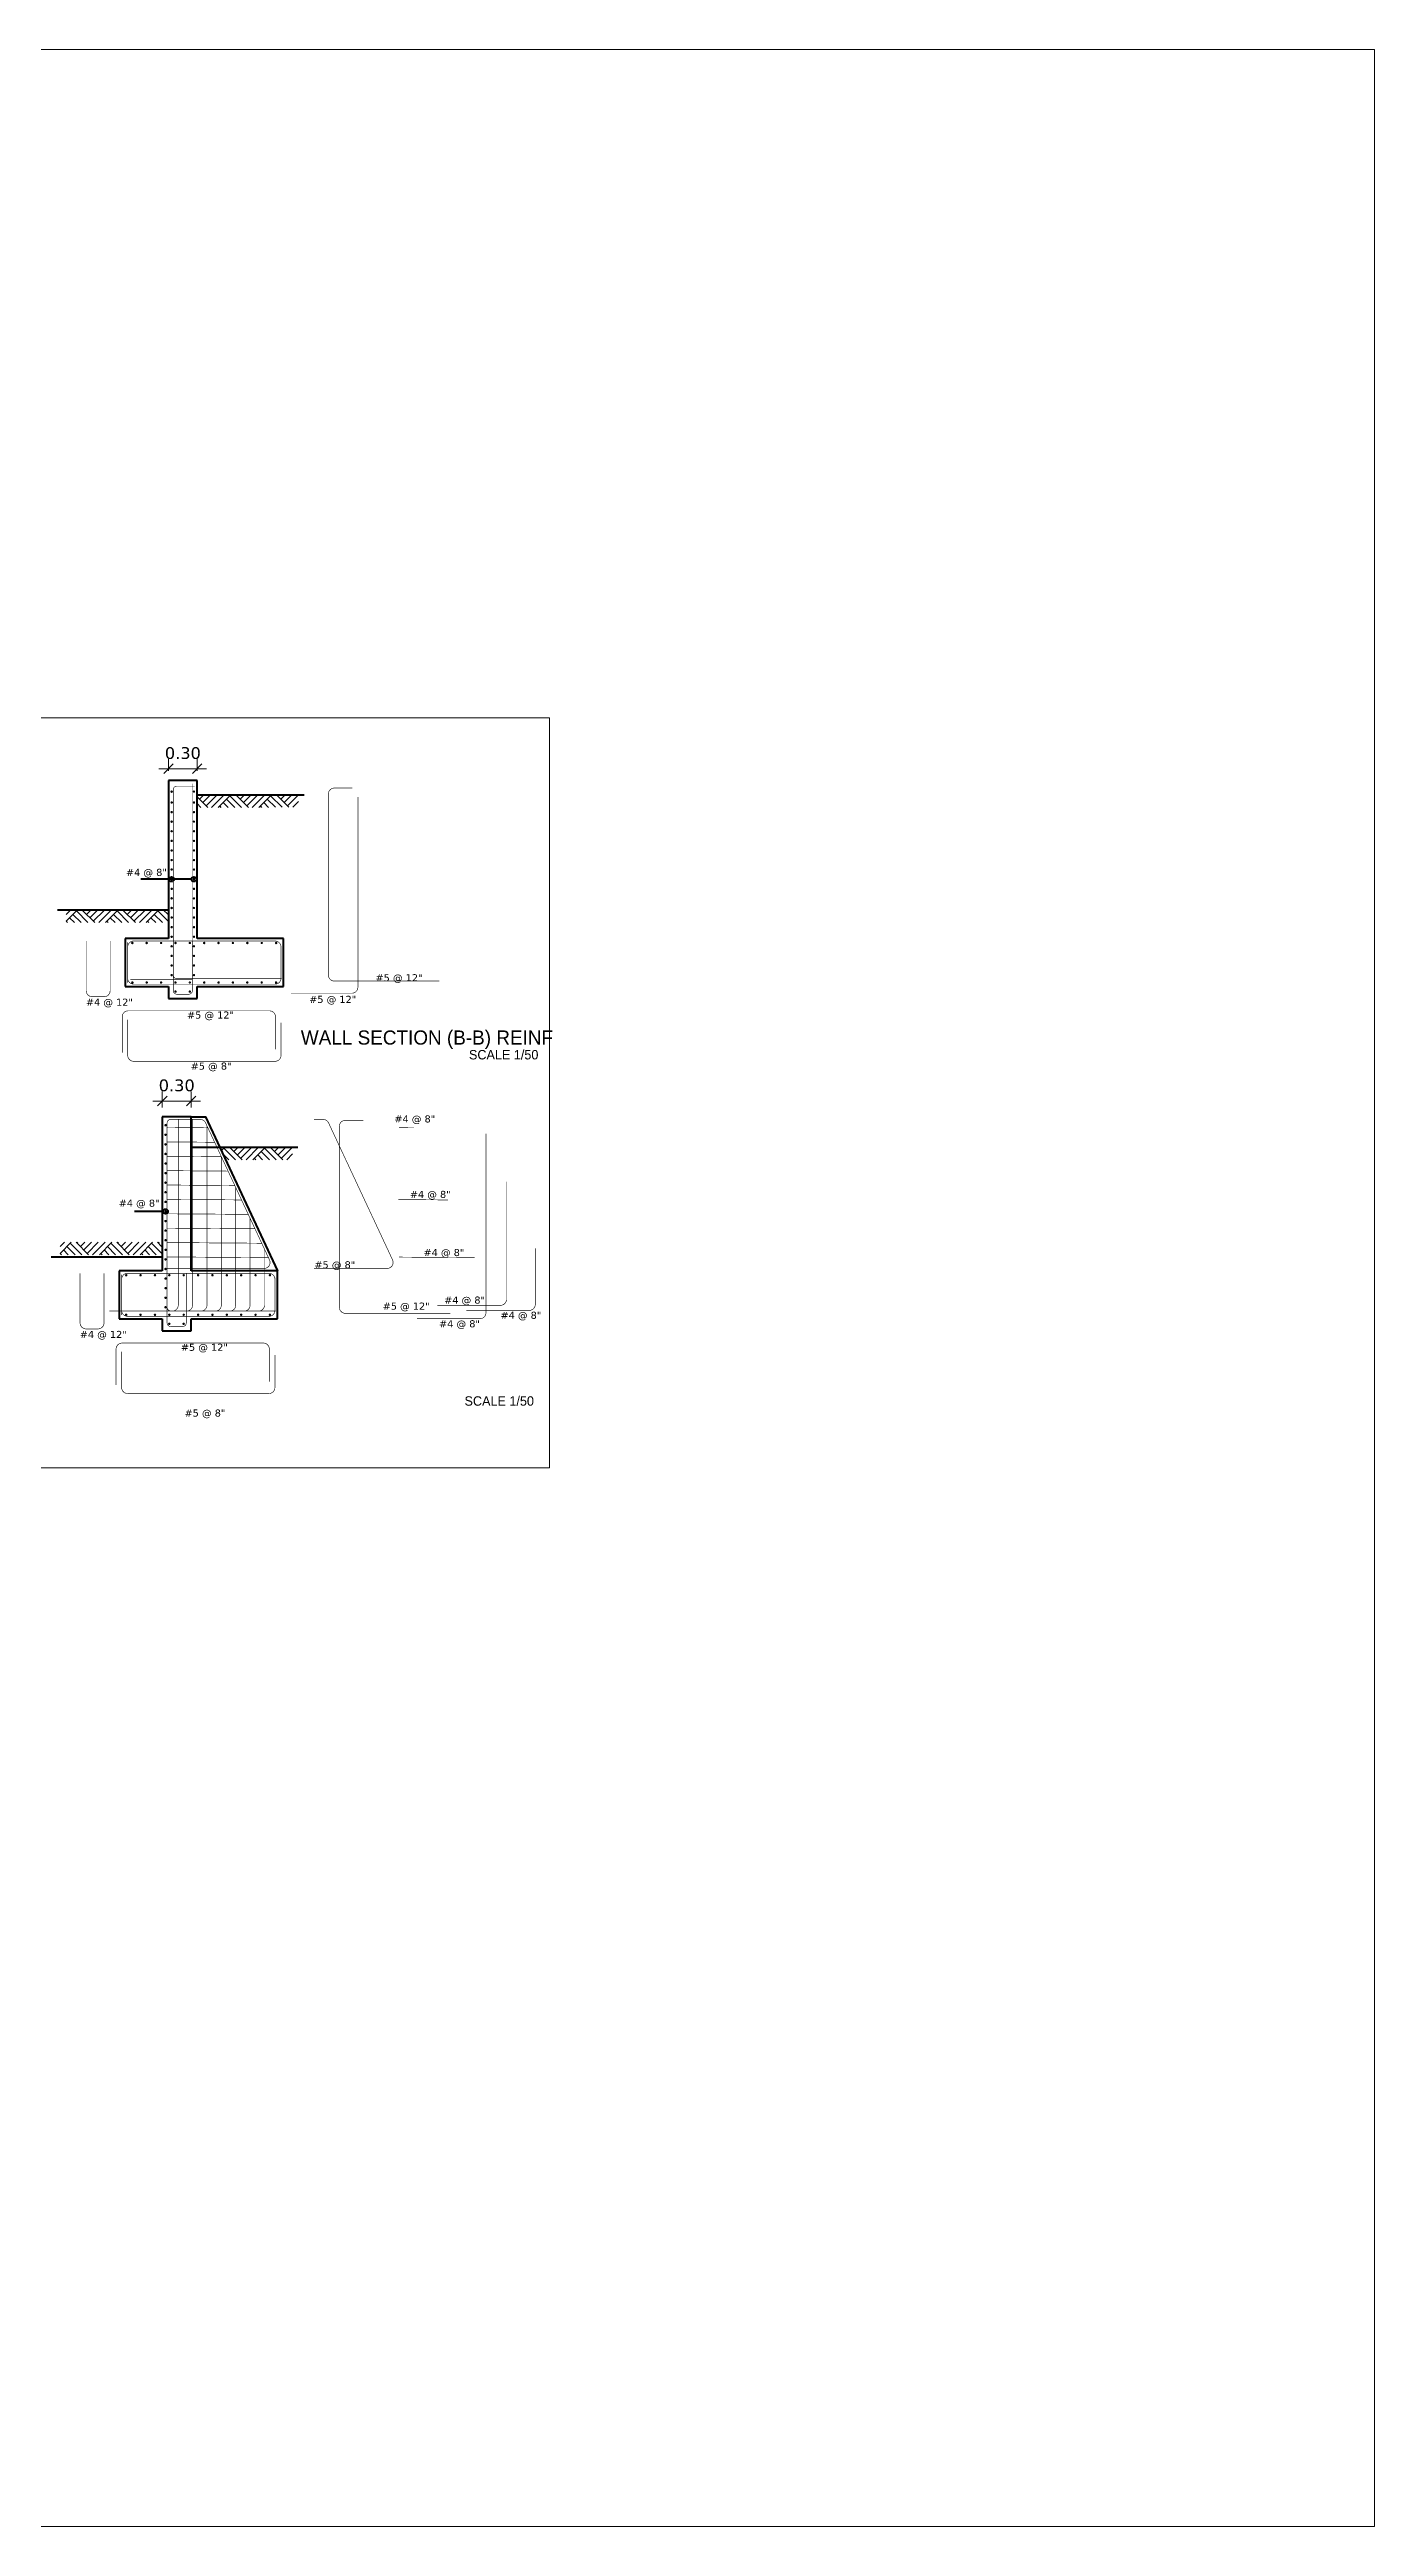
# Model space of a CAD drawing. Header units: metres. Extents: x 587 to 1372, y 780 to 1385.
# Drawn here: x 689.56 to 703.61, y 1358.39 to 1384.64 of the extents above; entities that cross this region are included whole.
import ezdxf

# ---------------------------------------------------------------- set-up
doc = ezdxf.new("R2010")
doc.units = ezdxf.units.M
doc.layers.get('DEFPOINTS').update_dxf_attribs({"lineweight": 5})
for name, color, linetype, lineweight in [('DT-DIM', 7, 'Continuous', 9), ('DT-LINES', 84, 'Continuous', 50), ('SP_BUILDINGS_NEW', 200, 'Continuous', 5), ('TEXT', 7, 'Continuous', 20)]:
    doc.layers.add(name, color=color, linetype=linetype, lineweight=lineweight)
doc.layers.add('SP_BUILDINGS_NEW_HATCH', color=9, linetype='Continuous', lineweight=13, true_color=0x808080, transparency=0.5)
doc.styles.add('details dims', font='verdana.ttf', dxfattribs={"height": 0.125})
doc.styles.add('REAL', font='GOTHIC.TTF')
doc.dimstyles.new('MGC Dims SMALL mts', dxfattribs={"dimtxt": 0.125, "dimasz": 0.1, "dimexe": 0.1, "dimexo": 0.1, "dimgap": 0, "dimtad": 0, "dimzin": 0, "dimdsep": 46, "dimtxsty": 'details dims', "dimblk": 'OBLIQUE', "dimcen": 0.15, "dimdle": 0.1, "dimclrd": 256, "dimclre": 256, "dimclrt": 256, "dimadec": 0, "dimazin": 0, "dimtfac": 1, "dimtofl": 0, "dimtmove": 2, "dimatfit": 2, "dimldrblk": 'OPEN90', "dimfxl": 1, "dimtolj": 1, "dimtzin": 0, "dimlwd": -1, "dimlwe": -1, "dimarcsym": 0})

# ---------------------------------------------------------------- blocks, each defined once
blk = doc.blocks.new('_Oblique')
at = {"color": 0, "linetype": 'ByBlock', "lineweight": -2}
blk.add_line((-0.5, -0.5), (0.5, 0.5), dxfattribs=at)
blk = doc.blocks.new('*D251')
at = {"layer": 'DEFPOINTS', "color": 0, "transparency": 16777216}
for p in [(690.821, 1376.898), (691.126, 1377.022), (691.126, 1376.898)]:
    blk.add_point(p, dxfattribs=at)
at = {"layer": 'DT-DIM', "transparency": 16777216}
for p, q in [((690.821, 1376.998), (690.821, 1377.122)), ((691.126, 1376.998), (691.126, 1377.122)), ((690.721, 1377.022), (691.226, 1377.022))]:
    blk.add_line(p, q, dxfattribs=at)
at = {"layer": 'DT-DIM', "transparency": 16777216, "xscale": 0.1, "yscale": 0.1, "zscale": 0.1, "rotation": 180}
blk.add_blockref('_Oblique', (690.821, 1377.022), dxfattribs=at)
at = {"layer": 'DT-DIM', "transparency": 16777216, "xscale": 0.1, "yscale": 0.1, "zscale": 0.1}
blk.add_blockref('_Oblique', (691.126, 1377.022), dxfattribs=at)
at = {"layer": 'DT-DIM', "transparency": 16777216, "insert": (690.974, 1377.187), "char_height": 0.125, "attachment_point": 5, "style": 'details dims'}
blk.add_mtext('\\A1;0.30', dxfattribs=at)
blk = doc.blocks.new('_Open90')
at = {"color": 0, "linetype": 'ByBlock', "lineweight": -2}
for p, q in [((0, 0), (-1, 0)), ((-0.5, 0.5), (0, 0)), ((0, 0), (-0.5, -0.5))]:
    blk.add_line(p, q, dxfattribs=at)
blk = doc.blocks.new('*D261')
at = {"layer": 'DEFPOINTS', "color": 0, "transparency": 16777216}
for p in [(691.061, 1373.5), (690.756, 1373.331), (691.061, 1373.331)]:
    blk.add_point(p, dxfattribs=at)
at = {"layer": 'DT-DIM', "transparency": 16777216}
for p, q in [((690.656, 1373.5), (691.161, 1373.5)), ((690.756, 1373.431), (690.756, 1373.6)), ((691.061, 1373.431), (691.061, 1373.6))]:
    blk.add_line(p, q, dxfattribs=at)
at = {"layer": 'DT-DIM', "transparency": 16777216, "xscale": 0.1, "yscale": 0.1, "zscale": 0.1, "rotation": 180}
blk.add_blockref('_Oblique', (690.756, 1373.5), dxfattribs=at)
at = {"layer": 'DT-DIM', "transparency": 16777216, "xscale": 0.1, "yscale": 0.1, "zscale": 0.1}
blk.add_blockref('_Oblique', (691.061, 1373.5), dxfattribs=at)
at = {"layer": 'DT-DIM', "transparency": 16777216, "insert": (690.909, 1373.665), "char_height": 0.125, "attachment_point": 5, "style": 'details dims'}
blk.add_mtext('\\A1;0.30', dxfattribs=at)

msp = doc.modelspace()

# ---------------------------------------------------------------- hatches: boundary and pattern name
h = msp.add_hatch()
h.set_pattern_fill('AR-PARQ1', color=256, scale=0.0254, angle=45)
h.set_pattern_definition([(135, (224.24837, 2355.26014), (-0.43105229, 0), [0.3048, -0.3048]), (135, (224.2843, 2355.29606), (-0.43105229, 0), [0.3048, -0.3048]), (135, (224.32022, 2355.33198), (-0.43105229, 0), [0.3048, -0.3048]), (135, (224.35614, 2355.3679), (-0.43105229, 0), [0.3048, -0.3048]), (135, (224.39206, 2355.40382), (-0.43105229, 0), [0.3048, -0.3048]), (135, (224.42798, 2355.43974), (-0.43105229, 0), [0.3048, -0.3048]), (135, (224.4639, 2355.47566), (-0.43105229, 0), [0.3048, -0.3048]), (45, (224.03285, 2355.47566), (0.43105229, 0), [0.3048, -0.3048]), (45, (223.99693, 2355.51158), (0.43105229, 0), [0.3048, -0.3048]), (45, (223.961, 2355.5475), (0.43105229, 0), [0.3048, -0.3048]), (45, (223.92508, 2355.58342), (0.43105229, 0), [0.3048, -0.3048]), (45, (223.88916, 2355.61935), (0.43105229, 0), [0.3048, -0.3048]), (45, (223.85324, 2355.65527), (0.43105229, 0), [0.3048, -0.3048]), (45, (223.81732, 2355.6912), (0.43105229, 0), [0.3048, -0.3048])])
h.paths.add_polyline_path([(691.126, 1376.745), (692.202, 1376.745), (692.202, 1376.613), (691.126, 1376.612)])
h = msp.add_hatch()
h.set_pattern_fill('AR-PARQ1', color=256, scale=0.0254, angle=45)
h.set_pattern_definition([(135, (225.63718, 2354.03888), (-0.43105229, 0), [0.3048, -0.3048]), (135, (225.6731, 2354.0748), (-0.43105229, 0), [0.3048, -0.3048]), (135, (225.70902, 2354.11072), (-0.43105229, 0), [0.3048, -0.3048]), (135, (225.74494, 2354.14664), (-0.43105229, 0), [0.3048, -0.3048]), (135, (225.78087, 2354.18256), (-0.43105229, 0), [0.3048, -0.3048]), (135, (225.8168, 2354.21848), (-0.43105229, 0), [0.3048, -0.3048]), (135, (225.8527, 2354.2544), (-0.43105229, 0), [0.3048, -0.3048]), (45, (225.42166, 2354.2544), (0.43105229, 0), [0.3048, -0.3048]), (45, (225.38573, 2354.29033), (0.43105229, 0), [0.3048, -0.3048]), (45, (225.3498, 2354.32625), (0.43105229, 0), [0.3048, -0.3048]), (45, (225.3139, 2354.36217), (0.43105229, 0), [0.3048, -0.3048]), (45, (225.27797, 2354.3981), (0.43105229, 0), [0.3048, -0.3048]), (45, (225.24205, 2354.434), (0.43105229, 0), [0.3048, -0.3048]), (45, (225.20613, 2354.46993), (0.43105229, 0), [0.3048, -0.3048])])
h.paths.add_polyline_path([(689.737, 1375.524), (690.813, 1375.524), (690.813, 1375.392), (689.737, 1375.392)])
h = msp.add_hatch()
h.set_pattern_fill('AR-PARQ1', color=256, scale=0.0254, angle=45)
h.set_pattern_definition([(135, (224.18346, 2351.5254), (-0.43105229, 0), [0.3048, -0.3048]), (135, (224.21938, 2351.5613), (-0.43105229, 0), [0.3048, -0.3048]), (135, (224.2553, 2351.59723), (-0.43105229, 0), [0.3048, -0.3048]), (135, (224.29123, 2351.63315), (-0.43105229, 0), [0.3048, -0.3048]), (135, (224.32715, 2351.66907), (-0.43105229, 0), [0.3048, -0.3048]), (135, (224.36307, 2351.705), (-0.43105229, 0), [0.3048, -0.3048]), (135, (224.399, 2351.74092), (-0.43105229, 0), [0.3048, -0.3048]), (45, (223.96794, 2351.74092), (0.43105229, 0), [0.3048, -0.3048]), (45, (223.93202, 2351.77684), (0.43105229, 0), [0.3048, -0.3048]), (45, (223.8961, 2351.81276), (0.43105229, 0), [0.3048, -0.3048]), (45, (223.86017, 2351.84868), (0.43105229, 0), [0.3048, -0.3048]), (45, (223.82425, 2351.8846), (0.43105229, 0), [0.3048, -0.3048]), (45, (223.78833, 2351.92052), (0.43105229, 0), [0.3048, -0.3048]), (45, (223.7524, 2351.95644), (0.43105229, 0), [0.3048, -0.3048])])
h.paths.add_polyline_path([(691.363, 1373.011), (692.137, 1373.011), (692.137, 1372.878), (691.426, 1372.877)])
h = msp.add_hatch()
h.set_pattern_fill('AR-PARQ1', color=256, scale=0.0254, angle=45)
h.set_pattern_definition([(135, (225.57227, 2350.51775), (-0.43105229, 0), [0.3048, -0.3048]), (135, (225.6082, 2350.55367), (-0.43105229, 0), [0.3048, -0.3048]), (135, (225.6441, 2350.5896), (-0.43105229, 0), [0.3048, -0.3048]), (135, (225.68003, 2350.6255), (-0.43105229, 0), [0.3048, -0.3048]), (135, (225.71596, 2350.66143), (-0.43105229, 0), [0.3048, -0.3048]), (135, (225.75188, 2350.69735), (-0.43105229, 0), [0.3048, -0.3048]), (135, (225.7878, 2350.73327), (-0.43105229, 0), [0.3048, -0.3048]), (45, (225.35675, 2350.73327), (0.43105229, 0), [0.3048, -0.3048]), (45, (225.32082, 2350.7692), (0.43105229, 0), [0.3048, -0.3048]), (45, (225.2849, 2350.80512), (0.43105229, 0), [0.3048, -0.3048]), (45, (225.24898, 2350.84104), (0.43105229, 0), [0.3048, -0.3048]), (45, (225.21306, 2350.87696), (0.43105229, 0), [0.3048, -0.3048]), (45, (225.17714, 2350.91288), (0.43105229, 0), [0.3048, -0.3048]), (45, (225.14122, 2350.9488), (0.43105229, 0), [0.3048, -0.3048])])
h.paths.add_polyline_path([(689.672, 1372.003), (690.748, 1372.003), (690.748, 1371.871), (689.672, 1371.871)])

# ---------------------------------------------------------------- linework, layer by layer
at = {"layer": 'DT-DIM', "color": 3, "const_width": 0.00635}
for points in [[(690.203, 1375.196), (690.203, 1374.67, -0.414214), (690.14, 1374.606), (690.013, 1374.606, -0.414214), (689.949, 1374.67), (689.949, 1375.196)], [(690.331, 1374.013), (690.331, 1374.393, -0.414214), (690.394, 1374.456), (691.893, 1374.456, -0.414214), (691.956, 1374.393), (691.956, 1374.047)], [(690.389, 1374.364), (690.389, 1373.985, 0.414214), (690.453, 1373.921), (691.952, 1373.921, 0.414214), (692.015, 1373.985), (692.015, 1374.331)], [(690.138, 1371.675), (690.138, 1371.149, -0.414214), (690.075, 1371.085), (689.948, 1371.085, -0.414214), (689.884, 1371.149), (689.884, 1371.675)], [(690.266, 1370.492), (690.266, 1370.871, -0.414214), (690.329, 1370.935), (691.828, 1370.935, -0.414214), (691.891, 1370.871), (691.891, 1370.526)], [(690.325, 1370.843), (690.325, 1370.464, 0.414214), (690.388, 1370.4), (691.887, 1370.4, 0.414214), (691.95, 1370.464), (691.95, 1370.809)]]:
    msp.add_lwpolyline(points, format="xyb", dxfattribs=at)
at = {"layer": 'DT-LINES'}
for p, q in [((691.126, 1376.898), (690.821, 1376.898)), ((690.821, 1376.898), (690.821, 1375.221)), ((691.126, 1375.221), (691.126, 1376.898)), ((691.126, 1376.745), (692.26, 1376.745)), ((691.067, 1375.851), (690.527, 1375.851)), ((689.644, 1375.526), (690.821, 1375.526)), ((690.821, 1375.221), (690.364, 1375.221)), ((690.364, 1375.221), (690.364, 1374.713)), ((692.04, 1375.221), (691.126, 1375.221)), ((692.04, 1374.713), (692.04, 1375.221)), ((690.364, 1374.713), (690.821, 1374.713)), ((690.821, 1374.713), (690.821, 1374.586)), ((690.821, 1374.586), (691.126, 1374.586)), ((691.126, 1374.713), (692.04, 1374.713)), ((691.126, 1374.586), (691.126, 1374.713)), ((691.061, 1373.331), (690.756, 1373.331)), ((690.756, 1373.331), (690.756, 1371.7)), ((691.061, 1371.7), (691.061, 1373.331)), ((691.061, 1373.011), (692.195, 1373.011)), ((690.765, 1372.33), (690.462, 1372.33)), ((689.579, 1371.849), (690.756, 1371.849)), ((690.756, 1371.7), (690.299, 1371.7)), ((690.299, 1371.7), (690.299, 1371.192)), ((691.976, 1371.7), (691.061, 1371.7)), ((691.976, 1371.192), (691.976, 1371.7)), ((690.299, 1371.192), (690.756, 1371.192)), ((690.756, 1371.192), (690.756, 1371.065)), ((691.061, 1371.192), (691.976, 1371.192)), ((691.061, 1371.065), (691.061, 1371.192)), ((690.756, 1371.065), (691.061, 1371.065))]:
    msp.add_line(p, q, dxfattribs=at)
at = {"layer": 'DT-LINES', "const_width": 0.00635}
for points in [[(691.076, 1376.863), (691.076, 1374.802, -0.414214), (691.063, 1374.79), (690.418, 1374.79)], [(691.101, 1376.837), (690.91, 1376.837, 0.414214), (690.872, 1376.799), (690.872, 1374.835, 0.414214), (690.91, 1374.797), (692.023, 1374.797)], [(692.83, 1376.721), (692.83, 1374.706, -0.414214), (692.766, 1374.643), (692.122, 1374.643)], [(692.771, 1376.817), (692.581, 1376.817, 0.414214), (692.517, 1376.753), (692.517, 1374.835, 0.414214), (692.581, 1374.771), (693.693, 1374.771)], [(690.389, 1374.753), (690.389, 1375.132, -0.414214), (690.453, 1375.196), (691.952, 1375.196, -0.414214), (692.015, 1375.132), (692.015, 1374.787)], [(690.389, 1375.182), (690.389, 1374.802, 0.414214), (690.453, 1374.739), (691.952, 1374.739, 0.414214), (692.015, 1374.802), (692.015, 1375.148)], [(691.075, 1375.196), (691.075, 1374.67, -0.414214), (691.037, 1374.632), (690.91, 1374.632, -0.414214), (690.872, 1374.67), (690.872, 1375.196)], [(690.925, 1373.306), (690.925, 1371.337, -0.414214), (690.862, 1371.274), (690.194, 1371.274)], [(691.078, 1373.306), (691.078, 1371.337, -0.414214), (691.014, 1371.274), (690.346, 1371.274)], [(691.23, 1373.236), (691.23, 1371.337, -0.414214), (691.166, 1371.274), (690.499, 1371.274)], [(691.061, 1373.306), (690.845, 1373.306, 0.414214), (690.807, 1373.267), (690.807, 1371.314, 0.414214), (690.845, 1371.276), (691.958, 1371.276)], [(691.061, 1373.306), (691.157, 1373.306, -0.291255), (691.215, 1373.269), (691.893, 1371.816, -0.548881), (691.836, 1371.726), (690.807, 1371.726)], [(692.365, 1373.306), (692.461, 1373.306, -0.291255), (692.519, 1373.269), (693.198, 1371.816, -0.548881), (693.14, 1371.726), (692.365, 1371.726)], [(692.888, 1373.296), (692.698, 1373.296, 0.414214), (692.634, 1373.232), (692.634, 1371.314, 0.414214), (692.698, 1371.25), (693.81, 1371.25)], [(694.188, 1373.154), (694.188, 1371.256, -0.414214), (694.125, 1371.193), (693.457, 1371.193)], [(691.382, 1372.91), (691.382, 1371.337, -0.414214), (691.319, 1371.274), (690.651, 1371.274)], [(691.535, 1372.584), (691.535, 1371.337, -0.414214), (691.471, 1371.274), (690.803, 1371.274)], [(694.406, 1372.645), (694.406, 1371.399, -0.414214), (694.342, 1371.335), (693.674, 1371.335)], [(691.687, 1372.257), (691.687, 1371.337, -0.414214), (691.624, 1371.274), (690.956, 1371.274)], [(691.84, 1371.931), (691.84, 1371.337, -0.414214), (691.776, 1371.274), (691.108, 1371.274)], [(694.711, 1371.938), (694.711, 1371.345, -0.414214), (694.647, 1371.281), (693.979, 1371.281)], [(690.325, 1371.232), (690.325, 1371.611, -0.414214), (690.388, 1371.675), (691.887, 1371.675, -0.414214), (691.95, 1371.611), (691.95, 1371.266)], [(690.325, 1371.661), (690.325, 1371.281, 0.414214), (690.388, 1371.218), (691.887, 1371.218, 0.414214), (691.95, 1371.281), (691.95, 1371.627)], [(691.01, 1371.675), (691.01, 1371.149, -0.414214), (690.972, 1371.11), (690.845, 1371.11, -0.414214), (690.807, 1371.149), (690.807, 1371.675)]]:
    msp.add_lwpolyline(points, format="xyb", dxfattribs=at)
at = {"layer": 'DT-LINES', "const_width": 0.0127}
for points in [[(690.849, 1376.779, 1), (690.862, 1376.779, 1)], [(690.849, 1376.779, 1), (690.862, 1376.779, 1)], [(690.849, 1376.664, 1), (690.862, 1376.664, 1)], [(690.849, 1376.664, 1), (690.862, 1376.664, 1)], [(691.098, 1376.779, -1), (691.086, 1376.779, -1)], [(691.098, 1376.779, -1), (691.086, 1376.779, -1)], [(691.098, 1376.664, -1), (691.086, 1376.664, -1)], [(691.098, 1376.664, -1), (691.086, 1376.664, -1)], [(690.849, 1376.562, 1), (690.862, 1376.562, 1)], [(690.849, 1376.562, 1), (690.862, 1376.562, 1)], [(690.849, 1376.562, 1), (690.862, 1376.562, 1)], [(690.849, 1376.562, 1), (690.862, 1376.562, 1)], [(690.849, 1376.461, 1), (690.862, 1376.461, 1)], [(690.849, 1376.461, 1), (690.862, 1376.461, 1)], [(690.849, 1376.359, 1), (690.862, 1376.359, 1)], [(690.849, 1376.359, 1), (690.862, 1376.359, 1)], [(691.098, 1376.562, -1), (691.086, 1376.562, -1)], [(691.098, 1376.562, -1), (691.086, 1376.562, -1)], [(691.098, 1376.562, -1), (691.086, 1376.562, -1)], [(691.098, 1376.562, -1), (691.086, 1376.562, -1)], [(691.098, 1376.461, -1), (691.086, 1376.461, -1)], [(691.098, 1376.461, -1), (691.086, 1376.461, -1)], [(691.098, 1376.359, -1), (691.086, 1376.359, -1)], [(691.098, 1376.359, -1), (691.086, 1376.359, -1)], [(690.849, 1376.257, 1), (690.862, 1376.257, 1)], [(690.849, 1376.257, 1), (690.862, 1376.257, 1)], [(690.849, 1376.156, 1), (690.862, 1376.156, 1)], [(690.849, 1376.156, 1), (690.862, 1376.156, 1)], [(690.849, 1376.156, 1), (690.862, 1376.156, 1)], [(690.849, 1376.156, 1), (690.862, 1376.156, 1)], [(690.849, 1376.054, 1), (690.862, 1376.054, 1)], [(690.849, 1376.054, 1), (690.862, 1376.054, 1)], [(691.098, 1376.257, -1), (691.086, 1376.257, -1)], [(691.098, 1376.257, -1), (691.086, 1376.257, -1)], [(691.098, 1376.156, -1), (691.086, 1376.156, -1)], [(691.098, 1376.156, -1), (691.086, 1376.156, -1)], [(691.098, 1376.156, -1), (691.086, 1376.156, -1)], [(691.098, 1376.156, -1), (691.086, 1376.156, -1)], [(691.098, 1376.054, -1), (691.086, 1376.054, -1)], [(691.098, 1376.054, -1), (691.086, 1376.054, -1)], [(690.849, 1375.953, 1), (690.862, 1375.953, 1)], [(690.849, 1375.953, 1), (690.862, 1375.953, 1)], [(690.849, 1375.851, 1), (690.862, 1375.851, 1)], [(690.849, 1375.851, 1), (690.862, 1375.851, 1)], [(691.098, 1375.953, -1), (691.086, 1375.953, -1)], [(691.098, 1375.953, -1), (691.086, 1375.953, -1)], [(691.098, 1375.851, -1), (691.086, 1375.851, -1)], [(691.098, 1375.851, -1), (691.086, 1375.851, -1)], [(690.849, 1375.749, 1), (690.862, 1375.749, 1)], [(690.849, 1375.749, 1), (690.862, 1375.749, 1)], [(690.849, 1375.749, 1), (690.862, 1375.749, 1)], [(690.849, 1375.749, 1), (690.862, 1375.749, 1)], [(690.849, 1375.648, 1), (690.862, 1375.648, 1)], [(690.849, 1375.648, 1), (690.862, 1375.648, 1)], [(690.849, 1375.546, 1), (690.862, 1375.546, 1)], [(690.849, 1375.546, 1), (690.862, 1375.546, 1)], [(691.098, 1375.749, -1), (691.086, 1375.749, -1)], [(691.098, 1375.749, -1), (691.086, 1375.749, -1)], [(691.098, 1375.749, -1), (691.086, 1375.749, -1)], [(691.098, 1375.749, -1), (691.086, 1375.749, -1)], [(691.098, 1375.648, -1), (691.086, 1375.648, -1)], [(691.098, 1375.648, -1), (691.086, 1375.648, -1)], [(691.098, 1375.546, -1), (691.086, 1375.546, -1)], [(691.098, 1375.546, -1), (691.086, 1375.546, -1)], [(690.849, 1375.445, 1), (690.862, 1375.445, 1)], [(690.849, 1375.445, 1), (690.862, 1375.445, 1)], [(690.849, 1375.343, 1), (690.862, 1375.343, 1)], [(690.849, 1375.343, 1), (690.862, 1375.343, 1)], [(690.849, 1375.343, 1), (690.862, 1375.343, 1)], [(690.849, 1375.343, 1), (690.862, 1375.343, 1)], [(691.098, 1375.445, -1), (691.086, 1375.445, -1)], [(691.098, 1375.445, -1), (691.086, 1375.445, -1)], [(691.098, 1375.343, -1), (691.086, 1375.343, -1)], [(691.098, 1375.343, -1), (691.086, 1375.343, -1)], [(691.098, 1375.343, -1), (691.086, 1375.343, -1)], [(691.098, 1375.343, -1), (691.086, 1375.343, -1)], [(690.432, 1375.175, 1), (690.445, 1375.175, 1)], [(690.584, 1375.175, 1), (690.597, 1375.175, 1)], [(690.584, 1375.175, 1), (690.597, 1375.175, 1)], [(690.737, 1375.175, 1), (690.749, 1375.175, 1)], [(690.737, 1375.175, 1), (690.749, 1375.175, 1)], [(690.849, 1375.241, 1), (690.862, 1375.241, 1)], [(690.849, 1375.241, 1), (690.862, 1375.241, 1)], [(690.849, 1375.14, 1), (690.862, 1375.14, 1)], [(690.849, 1375.14, 1), (690.862, 1375.14, 1)], [(690.849, 1375.038, 1), (690.862, 1375.038, 1)], [(690.849, 1375.038, 1), (690.862, 1375.038, 1)], [(690.889, 1375.175, 1), (690.902, 1375.175, 1)], [(690.889, 1375.175, 1), (690.902, 1375.175, 1)], [(691.042, 1375.175, 1), (691.054, 1375.175, 1)], [(691.042, 1375.175, 1), (691.054, 1375.175, 1)], [(691.098, 1375.241, -1), (691.086, 1375.241, -1)], [(691.098, 1375.241, -1), (691.086, 1375.241, -1)], [(691.098, 1375.14, -1), (691.086, 1375.14, -1)], [(691.098, 1375.14, -1), (691.086, 1375.14, -1)], [(691.098, 1375.038, -1), (691.086, 1375.038, -1)], [(691.098, 1375.038, -1), (691.086, 1375.038, -1)], [(691.194, 1375.175, 1), (691.207, 1375.175, 1)], [(691.194, 1375.175, 1), (691.207, 1375.175, 1)], [(691.346, 1375.175, 1), (691.359, 1375.175, 1)], [(691.346, 1375.175, 1), (691.359, 1375.175, 1)], [(691.499, 1375.175, 1), (691.511, 1375.175, 1)], [(691.499, 1375.175, 1), (691.511, 1375.175, 1)], [(691.651, 1375.175, 1), (691.664, 1375.175, 1)], [(691.651, 1375.175, 1), (691.664, 1375.175, 1)], [(691.804, 1375.175, 1), (691.816, 1375.175, 1)], [(691.804, 1375.175, 1), (691.816, 1375.175, 1)], [(691.956, 1375.175, 1), (691.969, 1375.175, 1)], [(690.432, 1374.756, -1), (690.445, 1374.756, -1)], [(690.584, 1374.756, -1), (690.597, 1374.756, -1)], [(690.584, 1374.756, -1), (690.597, 1374.756, -1)], [(690.737, 1374.756, -1), (690.749, 1374.756, -1)], [(690.737, 1374.756, -1), (690.749, 1374.756, -1)], [(690.849, 1374.937, 1), (690.862, 1374.937, 1)], [(690.849, 1374.937, 1), (690.862, 1374.937, 1)], [(690.849, 1374.835, 1), (690.862, 1374.835, 1)], [(690.849, 1374.835, 1), (690.862, 1374.835, 1)], [(690.889, 1374.756, -1), (690.902, 1374.756, -1)], [(690.889, 1374.756, -1), (690.902, 1374.756, -1)], [(691.042, 1374.756, -1), (691.054, 1374.756, -1)], [(691.042, 1374.756, -1), (691.054, 1374.756, -1)], [(691.098, 1374.937, -1), (691.086, 1374.937, -1)], [(691.098, 1374.937, -1), (691.086, 1374.937, -1)], [(691.098, 1374.835, -1), (691.086, 1374.835, -1)], [(691.098, 1374.835, -1), (691.086, 1374.835, -1)], [(691.194, 1374.756, -1), (691.207, 1374.756, -1)], [(691.194, 1374.756, -1), (691.207, 1374.756, -1)], [(691.346, 1374.756, -1), (691.359, 1374.756, -1)], [(691.346, 1374.756, -1), (691.359, 1374.756, -1)], [(691.499, 1374.756, -1), (691.511, 1374.756, -1)], [(691.499, 1374.756, -1), (691.511, 1374.756, -1)], [(691.651, 1374.756, -1), (691.664, 1374.756, -1)], [(691.651, 1374.756, -1), (691.664, 1374.756, -1)], [(691.804, 1374.756, -1), (691.816, 1374.756, -1)], [(691.804, 1374.756, -1), (691.816, 1374.756, -1)], [(691.956, 1374.756, -1), (691.969, 1374.756, -1)], [(690.889, 1374.66, 1), (690.902, 1374.66, 1)], [(690.889, 1374.66, 1), (690.902, 1374.66, 1)], [(691.041, 1374.66, 1), (691.054, 1374.66, 1)], [(691.041, 1374.66, 1), (691.054, 1374.66, 1)], [(690.784, 1373.244, 1), (690.797, 1373.244, 1)], [(690.784, 1373.244, 1), (690.797, 1373.244, 1)], [(690.784, 1373.143, 1), (690.797, 1373.143, 1)], [(690.784, 1373.143, 1), (690.797, 1373.143, 1)], [(690.784, 1373.041, 1), (690.797, 1373.041, 1)], [(690.784, 1373.041, 1), (690.797, 1373.041, 1)], [(690.784, 1373.041, 1), (690.797, 1373.041, 1)], [(690.784, 1373.041, 1), (690.797, 1373.041, 1)], [(690.784, 1372.939, 1), (690.797, 1372.939, 1)], [(690.784, 1372.939, 1), (690.797, 1372.939, 1)], [(690.784, 1372.838, 1), (690.797, 1372.838, 1)], [(690.784, 1372.838, 1), (690.797, 1372.838, 1)], [(690.784, 1372.736, 1), (690.797, 1372.736, 1)], [(690.784, 1372.736, 1), (690.797, 1372.736, 1)], [(690.784, 1372.635, 1), (690.797, 1372.635, 1)], [(690.784, 1372.635, 1), (690.797, 1372.635, 1)], [(690.784, 1372.635, 1), (690.797, 1372.635, 1)], [(690.784, 1372.635, 1), (690.797, 1372.635, 1)], [(690.784, 1372.533, 1), (690.797, 1372.533, 1)], [(690.784, 1372.533, 1), (690.797, 1372.533, 1)], [(690.784, 1372.431, 1), (690.797, 1372.431, 1)], [(690.784, 1372.431, 1), (690.797, 1372.431, 1)], [(690.784, 1372.33, 1), (690.797, 1372.33, 1)], [(690.784, 1372.33, 1), (690.797, 1372.33, 1)], [(690.784, 1372.228, 1), (690.797, 1372.228, 1)], [(690.784, 1372.228, 1), (690.797, 1372.228, 1)], [(690.784, 1372.228, 1), (690.797, 1372.228, 1)], [(690.784, 1372.228, 1), (690.797, 1372.228, 1)], [(690.784, 1372.127, 1), (690.797, 1372.127, 1)], [(690.784, 1372.127, 1), (690.797, 1372.127, 1)], [(690.784, 1372.025, 1), (690.797, 1372.025, 1)], [(690.784, 1372.025, 1), (690.797, 1372.025, 1)], [(690.784, 1371.923, 1), (690.797, 1371.923, 1)], [(690.784, 1371.923, 1), (690.797, 1371.923, 1)], [(690.367, 1371.654, 1), (690.38, 1371.654, 1)], [(690.519, 1371.654, 1), (690.532, 1371.654, 1)], [(690.519, 1371.654, 1), (690.532, 1371.654, 1)], [(690.672, 1371.654, 1), (690.685, 1371.654, 1)], [(690.672, 1371.654, 1), (690.685, 1371.654, 1)], [(690.784, 1371.822, 1), (690.797, 1371.822, 1)], [(690.784, 1371.822, 1), (690.797, 1371.822, 1)], [(690.784, 1371.822, 1), (690.797, 1371.822, 1)], [(690.784, 1371.822, 1), (690.797, 1371.822, 1)], [(690.784, 1371.72, 1), (690.797, 1371.72, 1)], [(690.784, 1371.72, 1), (690.797, 1371.72, 1)], [(690.784, 1371.619, 1), (690.797, 1371.619, 1)], [(690.784, 1371.619, 1), (690.797, 1371.619, 1)], [(690.824, 1371.654, 1), (690.837, 1371.654, 1)], [(690.824, 1371.654, 1), (690.837, 1371.654, 1)], [(690.977, 1371.654, 1), (690.989, 1371.654, 1)], [(690.977, 1371.654, 1), (690.989, 1371.654, 1)], [(691.129, 1371.654, 1), (691.142, 1371.654, 1)], [(691.129, 1371.654, 1), (691.142, 1371.654, 1)], [(691.281, 1371.654, 1), (691.294, 1371.654, 1)], [(691.281, 1371.654, 1), (691.294, 1371.654, 1)], [(691.434, 1371.654, 1), (691.447, 1371.654, 1)], [(691.434, 1371.654, 1), (691.447, 1371.654, 1)], [(691.586, 1371.654, 1), (691.599, 1371.654, 1)], [(691.586, 1371.654, 1), (691.599, 1371.654, 1)], [(691.739, 1371.654, 1), (691.751, 1371.654, 1)], [(691.739, 1371.654, 1), (691.751, 1371.654, 1)], [(691.891, 1371.654, 1), (691.904, 1371.654, 1)], [(690.784, 1371.517, 1), (690.797, 1371.517, 1)], [(690.784, 1371.517, 1), (690.797, 1371.517, 1)], [(690.784, 1371.415, 1), (690.797, 1371.415, 1)], [(690.784, 1371.415, 1), (690.797, 1371.415, 1)], [(690.367, 1371.235, -1), (690.38, 1371.235, -1)], [(690.519, 1371.235, -1), (690.532, 1371.235, -1)], [(690.519, 1371.235, -1), (690.532, 1371.235, -1)], [(690.672, 1371.235, -1), (690.685, 1371.235, -1)], [(690.672, 1371.235, -1), (690.685, 1371.235, -1)], [(690.784, 1371.314, 1), (690.797, 1371.314, 1)], [(690.784, 1371.314, 1), (690.797, 1371.314, 1)], [(690.824, 1371.235, -1), (690.837, 1371.235, -1)], [(690.824, 1371.235, -1), (690.837, 1371.235, -1)], [(690.824, 1371.139, 1), (690.837, 1371.139, 1)], [(690.824, 1371.139, 1), (690.837, 1371.139, 1)], [(690.977, 1371.235, -1), (690.989, 1371.235, -1)], [(690.977, 1371.235, -1), (690.989, 1371.235, -1)], [(690.976, 1371.139, 1), (690.989, 1371.139, 1)], [(690.976, 1371.139, 1), (690.989, 1371.139, 1)], [(691.129, 1371.235, -1), (691.142, 1371.235, -1)], [(691.129, 1371.235, -1), (691.142, 1371.235, -1)], [(691.281, 1371.235, -1), (691.294, 1371.235, -1)], [(691.281, 1371.235, -1), (691.294, 1371.235, -1)], [(691.434, 1371.235, -1), (691.447, 1371.235, -1)], [(691.434, 1371.235, -1), (691.447, 1371.235, -1)], [(691.586, 1371.235, -1), (691.599, 1371.235, -1)], [(691.586, 1371.235, -1), (691.599, 1371.235, -1)], [(691.739, 1371.235, -1), (691.751, 1371.235, -1)], [(691.739, 1371.235, -1), (691.751, 1371.235, -1)], [(691.891, 1371.235, -1), (691.904, 1371.235, -1)]]:
    msp.add_lwpolyline(points, format="xyb", close=True, dxfattribs=at)
at = {"layer": 'DT-LINES', "const_width": 0.00635}
for points in [[(690.807, 1373.22), (691.239, 1373.216)], [(693.265, 1373.217), (693.426, 1373.216)], [(690.807, 1373.067), (691.311, 1373.063)], [(690.807, 1372.915), (691.382, 1372.91)], [(690.807, 1372.762), (691.454, 1372.757)], [(690.807, 1372.61), (691.525, 1372.604)], [(690.807, 1372.458), (691.596, 1372.452)], [(693.26, 1372.455), (693.784, 1372.452)], [(690.807, 1372.305), (691.668, 1372.299)], [(690.807, 1372.153), (691.739, 1372.146)], [(690.807, 1372), (691.811, 1371.993)], [(690.807, 1371.848), (691.882, 1371.84)], [(693.265, 1371.846), (694.07, 1371.84)]]:
    msp.add_lwpolyline(points, dxfattribs=at)
at = {"layer": 'DT-LINES'}
for points in [[(691.061, 1373.331), (691.214, 1373.331), (691.976, 1371.7)], [(691.061, 1373.331), (691.214, 1373.331)]]:
    msp.add_lwpolyline(points, dxfattribs=at)
for centre in [(690.855, 1375.851), (691.092, 1375.851), (690.79, 1372.33)]:
    msp.add_circle(centre, 0.0253, dxfattribs=at)
at = {"layer": 'SP_BUILDINGS_NEW'}
msp.add_lwpolyline([(672.362, 1384.644), (703.61, 1384.644), (703.61, 1358.393), (672.362, 1358.393)], close=True, dxfattribs=at)
at = {"layer": 'SP_BUILDINGS_NEW_HATCH'}
msp.add_lwpolyline([(681.054, 1377.563), (694.862, 1377.563), (694.862, 1369.611), (681.054, 1369.611)], close=True, dxfattribs=at)

# ---------------------------------------------------------------- texts
at = {"layer": 'DT-LINES', "lineweight": 20, "insert": (690.294, 1372.455), "char_height": 0.075, "attachment_point": 1, "style": 'details dims'}
msp.add_mtext_dynamic_manual_height_columns('#4 @ 8"', width=1.33912, gutter_width=0.0318, heights=[0], dxfattribs=at)
at = {"layer": 'TEXT', "lineweight": 20, "attachment_point": 1}
for s, width, insert, char_height, style in [('#4 @ 8"', 0.47587, (690.371, 1375.961), 0.075, 'details dims'), ('#5 @ 12"', 0.89119, (693.017, 1374.844), 0.075, 'details dims'), ('#4 @ 12"', 0.47587, (689.946, 1374.585), 0.075, 'details dims'), ('#5 @ 12"', 0.68487, (692.314, 1374.615), 0.075, 'details dims'), ('#5 @ 12"', 1.15356, (691.018, 1374.449), 0.075, 'details dims'), ('SCALE 1/50', 1.01798, (694.008, 1374.041), 0.1, 'REAL'), ('#5 @ 8"', 0.47587, (691.057, 1373.908), 0.075, 'details dims'), ('#4 @ 8"', 0.47587, (693.217, 1373.348), 0.075, 'details dims'), ('#4 @ 8"', 0.47587, (693.381, 1372.548), 0.075, 'details dims'), ('#4 @ 8"', 0.47587, (693.526, 1371.932), 0.075, 'details dims'), ('#5 @ 8"', 0.47587, (692.369, 1371.802), 0.075, 'details dims'), ('#5 @ 12"', 1.18474, (693.093, 1371.364), 0.075, 'details dims'), ('#4 @ 8"', 0.47587, (693.745, 1371.428), 0.075, 'details dims'), ('#4 @ 8"', 0.47587, (693.691, 1371.177), 0.075, 'details dims'), ('#4 @ 8"', 0.47587, (694.342, 1371.267), 0.075, 'details dims'), ('#4 @ 12"', 0.70857, (689.881, 1371.064), 0.075, 'details dims'), ('#5 @ 12"', 0.70858, (690.953, 1370.928), 0.075, 'details dims'), ('SCALE 1/50', 1.01798, (693.961, 1370.371), 0.1, 'REAL'), ('#5 @ 8"', 0.47587, (690.992, 1370.231), 0.075, 'details dims')]:
    msp.add_mtext_dynamic_manual_height_columns(s, width=width, gutter_width=0.0318, heights=[0], dxfattribs=dict(at, insert=insert, char_height=char_height, style=style))
at = {"layer": 'TEXT', "lineweight": 20, "insert": (692.225, 1374.248), "char_height": 0.15, "width": 4.3557, "attachment_point": 1, "style": 'REAL'}
msp.add_mtext('WALL SECTION (B-B) REINF', dxfattribs=at)

# ---------------------------------------------------------------- dimensions: what is measured, and where the dimension line sits
at = {"layer": 'DT-DIM', "color": 242, "true_color": 0xcd2027}
for base, p1, p2, picture, middle in [((691.1261, 1377.0215), (690.8213, 1376.8977), (691.1261, 1376.8977), '*D251', (690.9737, 1377.1866)), ((691.0612, 1373.5004), (690.7564, 1373.3309), (691.0612, 1373.3309), '*D261', (690.9088, 1373.6655))]:
    dim = msp.add_linear_dim(base=base, p1=p1, p2=p2, dimstyle='MGC Dims SMALL mts', override={"dimpost": '\\X'}, dxfattribs=at)
    dim.commit()
    dim.dimension.update_dxf_attribs({"geometry": picture, "text_midpoint": middle})

doc.saveas('drawing.dxf')
